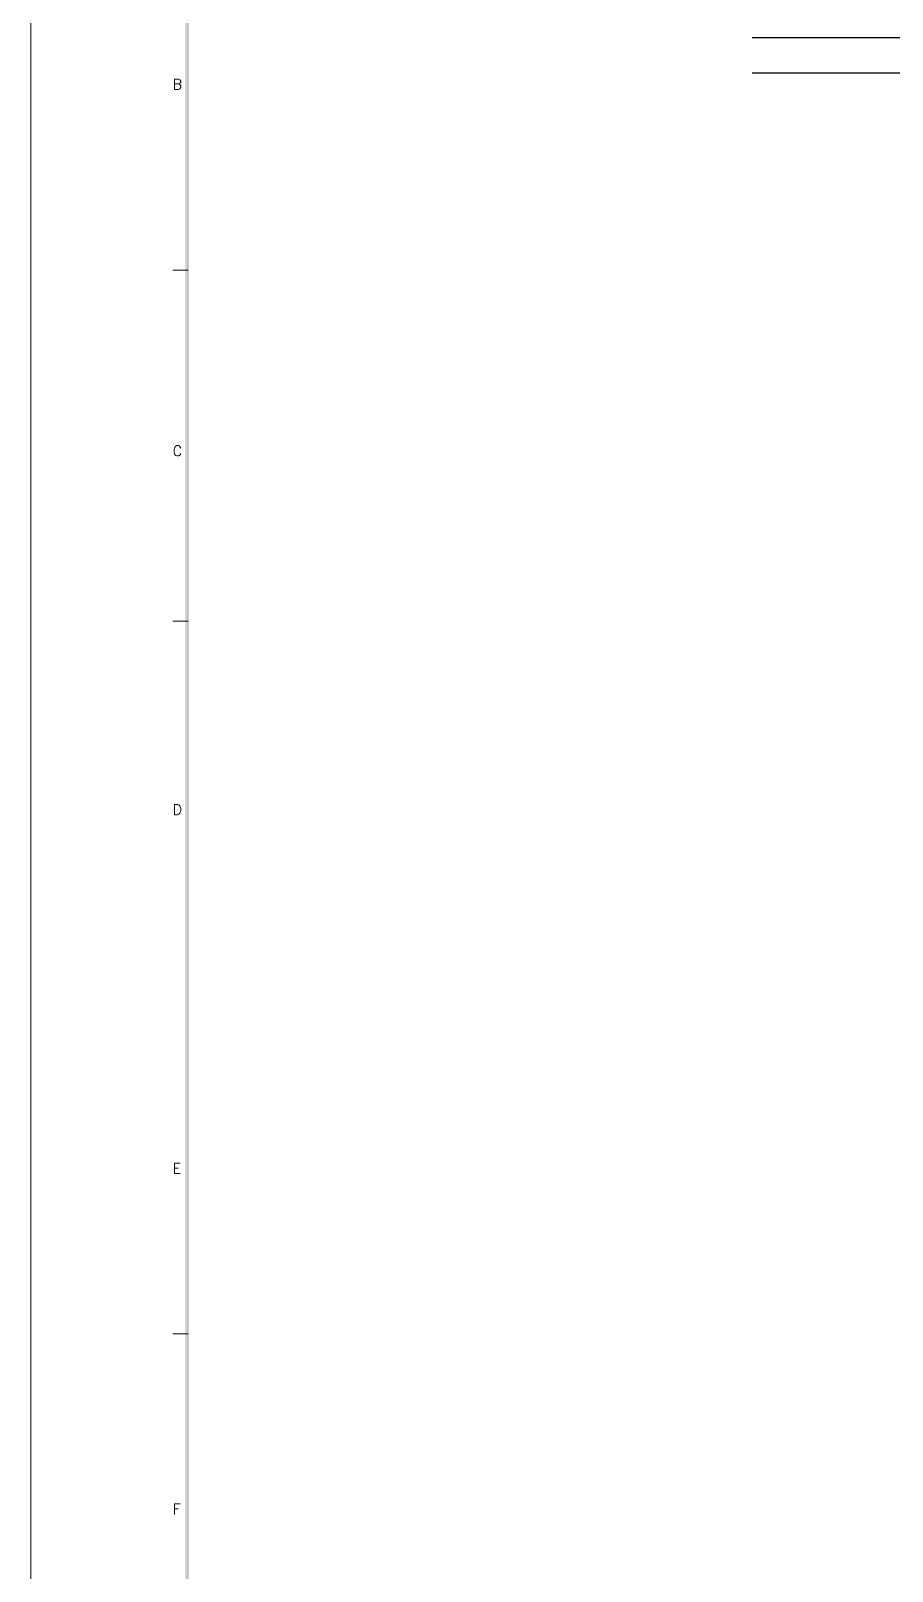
# Model space of a CAD drawing. Header units: millimetres. Extents: x 67033 to 212947, y 35102 to 335921.
# Drawn here: x 75501 to 76993, y 166154 to 168821 of the extents above; entities that cross this region are included whole.
import ezdxf

# ---------------------------------------------------------------- set-up
doc = ezdxf.new("R2010")
doc.units = ezdxf.units.MM
doc.layers.add('BORDER', color=7, linetype='Continuous')
doc.layers.add('RED_2.5mm^2', color=1, linetype='Continuous')
doc.styles.add('ROMANS', font='romans.shx', dxfattribs={"height": 0.3})

msp = doc.modelspace()

# ---------------------------------------------------------------- linework, layer by layer
at = {"layer": 'BORDER', "linetype": 'Continuous', "lineweight": 9}
for p, q in [((75773.9, 168406.3), (75747.1, 168406.3)), ((75773.9, 167798.5), (75747.1, 167798.5)), ((75773.9, 166564.9), (75747.1, 166564.9))]:
    msp.add_line(p, q, dxfattribs=at)
msp.add_lwpolyline([(75501.3, 164509), (83018.8, 164509), (83018.8, 169818.7), (75501.3, 169818.7)], close=True, dxfattribs=at)
at = {"layer": 'BORDER', "lineweight": 9}
msp.add_trace([(75775.3, 169638.5), (75769, 169644.8), (75775.3, 164693.8), (75769, 164687.4)], dxfattribs=at)
at = {"layer": 'RED_2.5mm^2', "color": 5}
msp.add_line((76750.4, 168809), (80859.7, 168809), dxfattribs=at)
at = {"layer": 'RED_2.5mm^2', "color": 2}
msp.add_line((76750.4, 168747.9), (80859.7, 168747.9), dxfattribs=at)

# ---------------------------------------------------------------- texts
at = {"layer": 'BORDER', "linetype": 'Continuous', "lineweight": 9, "style": 'ROMANS'}
for s, p in [('B', (75747.1, 168719.2)), ('C', (75747.1, 168084.5)), ('D', (75747.1, 167463.3)), ('E', (75747.1, 166842)), ('F', (75747.1, 166252.1))]:
    msp.add_text(s, height=17.9, dxfattribs=at).set_placement(p)

doc.saveas('drawing.dxf')
